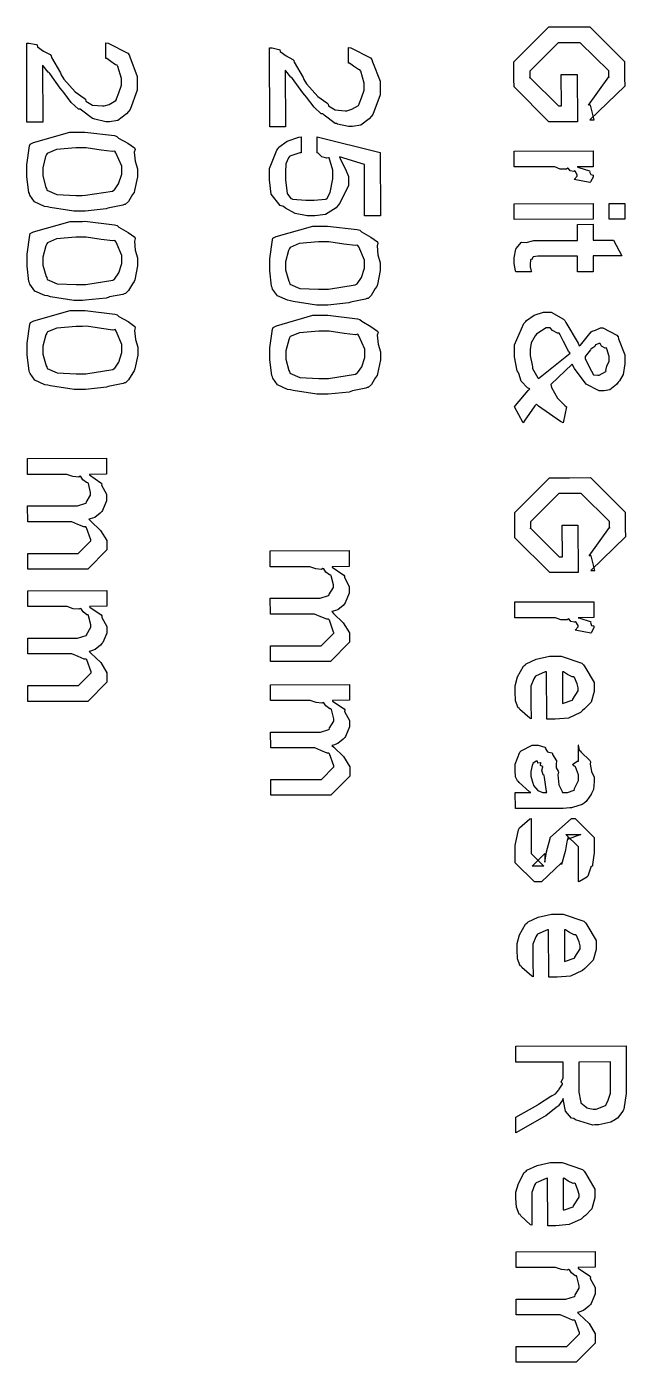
# Model space of a CAD drawing. Extents: x 0.1 to 11.6, y 0.3 to 16.2.
# Drawn here: x 8.93 to 9.457, y 1.512 to 2.686 of the extents above; entities that cross this region are included whole.
import ezdxf

# ---------------------------------------------------------------- set-up
doc = ezdxf.new("R2010")
doc.units = 0
doc.header["$MEASUREMENT"] = 0

msp = doc.modelspace()

# ---------------------------------------------------------------- linework, layer by layer
at = {"color": 0}
for points in [[(9.39963, 2.64404), (9.41351, 2.64404), (9.41374, 2.60238), (9.38878, 2.60238), (9.35818, 2.63297), (9.35796, 2.63971), (9.35796, 2.65511), (9.38857, 2.68571), (9.40614, 2.68571), (9.42458, 2.68593), (9.45518, 2.65533), (9.45518, 2.641), (9.4554, 2.63363), (9.42481, 2.60411), (9.4285, 2.60411), (9.42524, 2.61692), (9.4235, 2.61692), (9.44129, 2.64187), (9.44129, 2.64122), (9.44129, 2.64708), (9.41635, 2.67182), (9.40657, 2.67182), (9.39681, 2.67182), (9.37185, 2.64686), (9.37185, 2.64079), (9.37185, 2.64122), (9.39703, 2.61626), (9.39985, 2.61626), (9.39963, 2.64404)], [(8.94374, 2.60215), (8.92985, 2.60215), (8.92964, 2.6716), (8.93192, 2.6716), (8.93799, 2.67019), (8.93875, 2.66986), (8.93918, 2.66835), (8.94428, 2.66444), (8.95025, 2.6614), (8.95111, 2.66032), (8.95133, 2.65901), (8.95936, 2.64535), (8.96001, 2.64361), (8.96218, 2.63986), (8.97222, 2.62874), (8.98014, 2.6231), (8.98128, 2.62213), (8.98161, 2.6206), (8.98757, 2.61692), (8.99615, 2.61626), (8.99778, 2.61626), (8.99778, 2.61626), (9.00211, 2.61768), (9.00786, 2.62099), (9.00862, 2.6219), (9.00851, 2.62239), (9.01064, 2.62771), (9.01297, 2.63444), (9.01297, 2.63667), (9.01297, 2.64051), (9.00988, 2.6511), (9.00928, 2.65207), (9.00782, 2.6524), (9.00358, 2.65549), (9.00017, 2.65793), (8.99908, 2.65793), (8.99908, 2.67182), (9.00131, 2.67156), (9.0185, 2.66271), (9.01969, 2.66118), (9.02029, 2.65935), (9.02686, 2.64219), (9.02686, 2.63644), (9.02686, 2.63021), (9.02051, 2.61301), (9.01926, 2.61149), (9.01747, 2.60921), (9.00988, 2.60351), (9.00256, 2.60238), (9.00017, 2.60238), (8.99908, 2.60238), (8.98958, 2.60454), (8.98867, 2.60497), (8.98742, 2.60514), (8.97775, 2.61246), (8.97672, 2.61344), (8.97521, 2.61356), (8.96886, 2.61925), (8.96229, 2.62819), (8.96067, 2.62993), (8.95899, 2.63189), (8.94987, 2.64469), (8.94937, 2.64535), (8.9484, 2.64589), (8.94401, 2.65142), (8.94353, 2.65185), (8.94374, 2.60215)], [(9.15712, 2.59799), (9.14324, 2.59799), (9.14301, 2.66743), (9.14529, 2.66743), (9.15136, 2.66601), (9.15213, 2.66569), (9.15256, 2.66417), (9.15767, 2.66026), (9.16363, 2.65722), (9.1645, 2.65614), (9.16471, 2.65483), (9.17275, 2.64117), (9.17339, 2.63943), (9.17557, 2.63568), (9.1856, 2.62457), (9.19353, 2.61892), (9.19467, 2.61794), (9.19499, 2.61643), (9.20096, 2.61274), (9.20953, 2.61208), (9.21115, 2.61208), (9.21115, 2.61208), (9.2155, 2.6135), (9.22125, 2.61681), (9.222, 2.61774), (9.2219, 2.61822), (9.22401, 2.62353), (9.22635, 2.63026), (9.22635, 2.63249), (9.22635, 2.63633), (9.22325, 2.64692), (9.22265, 2.64789), (9.22119, 2.64822), (9.21696, 2.65131), (9.21354, 2.65375), (9.21246, 2.65375), (9.21246, 2.66764), (9.21468, 2.66737), (9.23188, 2.65853), (9.23307, 2.65701), (9.23367, 2.65517), (9.24024, 2.63801), (9.24024, 2.63226), (9.24024, 2.62603), (9.23389, 2.60883), (9.23264, 2.60731), (9.23085, 2.60503), (9.22325, 2.59933), (9.21593, 2.59819), (9.21354, 2.59819), (9.21246, 2.59819), (9.20296, 2.60038), (9.20204, 2.60081), (9.20079, 2.60096), (9.19114, 2.60829), (9.19011, 2.60926), (9.18858, 2.60938), (9.18224, 2.61507), (9.17567, 2.62403), (9.17404, 2.62576), (9.17236, 2.62771), (9.16325, 2.64051), (9.16276, 2.64117), (9.16178, 2.64171), (9.15739, 2.64725), (9.1569, 2.64768), (9.15712, 2.59799)], [(8.9784, 2.59321), (8.98064, 2.59326), (9.00672, 2.59017), (9.009, 2.58951), (9.01047, 2.58806), (9.01867, 2.58344), (9.02453, 2.57932), (9.02485, 2.57801), (9.02419, 2.57574), (9.02496, 2.56787), (9.02701, 2.56104), (9.02701, 2.55871), (9.02701, 2.5541), (9.02447, 2.54189), (9.02399, 2.54025), (9.02257, 2.53842), (9.01899, 2.53233), (9.01628, 2.52974), (9.01531, 2.52962), (9.01411, 2.52903), (9.00239, 2.52681), (9.00097, 2.52636), (8.99946, 2.52576), (8.98096, 2.52382), (8.97863, 2.52376), (8.97097, 2.52376), (8.95031, 2.52701), (8.94803, 2.52767), (8.94536, 2.528), (8.93658, 2.53196), (8.93235, 2.53788), (8.93197, 2.53917), (8.93143, 2.54031), (8.92979, 2.55399), (8.92979, 2.55849), (8.92979, 2.56451), (8.93212, 2.58117), (8.93261, 2.58257), (8.9355, 2.5841), (8.96767, 2.59321), (8.9784, 2.59321)], [(9.17096, 2.58903), (9.17096, 2.57514), (9.16976, 2.57493), (9.16108, 2.57221), (9.16054, 2.57189), (9.15967, 2.57069), (9.1575, 2.56549), (9.15707, 2.55794), (9.15707, 2.55539), (9.15707, 2.55138), (9.15853, 2.53933), (9.16194, 2.53478), (9.16292, 2.53456), (9.16342, 2.53429), (9.17492, 2.53347), (9.17876, 2.53347), (9.1824, 2.53347), (9.19239, 2.5344), (9.19331, 2.53456), (9.19347, 2.53461), (9.19629, 2.54026), (9.19874, 2.55214), (9.19874, 2.55604), (9.19874, 2.55974), (9.19547, 2.57053), (9.19482, 2.57081), (9.19357, 2.57036), (9.18907, 2.5715), (9.18582, 2.57471), (9.18485, 2.57514), (9.18485, 2.58903), (9.2404, 2.57536), (9.24061, 2.51981), (9.22672, 2.51981), (9.22651, 2.56494), (9.20458, 2.57146), (9.2054, 2.56913), (9.20985, 2.56082), (9.21263, 2.55431), (9.21263, 2.55214), (9.21263, 2.54639), (9.20503, 2.53071), (9.2035, 2.52914), (9.20156, 2.52675), (9.19239, 2.52078), (9.18294, 2.51958), (9.17985, 2.51958), (9.17626, 2.51958), (9.16569, 2.52171), (9.15728, 2.52647), (9.15554, 2.52783), (9.15246, 2.52886), (9.14469, 2.53885), (9.14318, 2.55126), (9.14318, 2.55539), (9.14318, 2.56125), (9.14947, 2.57731), (9.15076, 2.57883), (9.15136, 2.58003), (9.15864, 2.58539), (9.16883, 2.58882), (9.17096, 2.58903)], [(8.9784, 2.57932), (8.97271, 2.57932), (8.95579, 2.57786), (8.94769, 2.57443), (8.94715, 2.57346), (8.94629, 2.57178), (8.94368, 2.56185), (8.94368, 2.55849), (8.94368, 2.55479), (8.94656, 2.54471), (8.94715, 2.54372), (8.94743, 2.54221), (8.95622, 2.53842), (8.97282, 2.53765), (8.9784, 2.53765), (8.98133, 2.53771), (9.00504, 2.5415), (9.00618, 2.54221), (9.00672, 2.54254), (9.01047, 2.5479), (9.01313, 2.55621), (9.01313, 2.55892), (9.01313, 2.56332), (9.00803, 2.57503), (9.00706, 2.5765), (9.0051, 2.57611), (8.99501, 2.57736), (8.98188, 2.57937), (8.9784, 2.57932)], [(9.35812, 2.5765), (9.42757, 2.57671), (9.42757, 2.56282), (9.41368, 2.56261), (9.4151, 2.56228), (9.42432, 2.55925), (9.42475, 2.55892), (9.42449, 2.55838), (9.42546, 2.55587), (9.42757, 2.55539), (9.42757, 2.55524), (9.42757, 2.55365), (9.42518, 2.54949), (9.42475, 2.54893), (9.41108, 2.55154), (9.41108, 2.55154), (9.41368, 2.55464), (9.41368, 2.55567), (9.41368, 2.55567), (9.41183, 2.55892), (9.41151, 2.55914), (9.41064, 2.55876), (9.40739, 2.55925), (9.40599, 2.56142), (9.40543, 2.56153), (9.40408, 2.56071), (9.39849, 2.56076), (9.39393, 2.56261), (9.39242, 2.56261), (9.35812, 2.56261), (9.35812, 2.5765)], [(9.35824, 2.53033), (9.42768, 2.53054), (9.42768, 2.51665), (9.35824, 2.51644), (9.35824, 2.53033)], [(9.44157, 2.53054), (9.45546, 2.53054), (9.45546, 2.51665), (9.44157, 2.51665), (9.44157, 2.53054)], [(8.97857, 2.51481), (8.98079, 2.51486), (9.00689, 2.51178), (9.00917, 2.51112), (9.01064, 2.50965), (9.01883, 2.50504), (9.02468, 2.50092), (9.02501, 2.49963), (9.02436, 2.49735), (9.02513, 2.48947), (9.02718, 2.48264), (9.02718, 2.48031), (9.02718, 2.47569), (9.02464, 2.46349), (9.02414, 2.46186), (9.02274, 2.46001), (9.01915, 2.45394), (9.01644, 2.45133), (9.01546, 2.45122), (9.01426, 2.45063), (9.00256, 2.4484), (9.00114, 2.44797), (8.99963, 2.44737), (8.98112, 2.44542), (8.97879, 2.44536), (8.97114, 2.44536), (8.95047, 2.44862), (8.94819, 2.44928), (8.94553, 2.4496), (8.93674, 2.45356), (8.93251, 2.45947), (8.93212, 2.46078), (8.93158, 2.46192), (8.92996, 2.47558), (8.92996, 2.48008), (8.92996, 2.48611), (8.93229, 2.50276), (8.93278, 2.50418), (8.93565, 2.50569), (8.96783, 2.51481), (8.97857, 2.51481)], [(8.97857, 2.50092), (8.97288, 2.50092), (8.95594, 2.49946), (8.94786, 2.49604), (8.94732, 2.49507), (8.94646, 2.49337), (8.94385, 2.48344), (8.94385, 2.48008), (8.94385, 2.4764), (8.94672, 2.46631), (8.94732, 2.46533), (8.9476, 2.46381), (8.95638, 2.46001), (8.97299, 2.45925), (8.97857, 2.45925), (8.9815, 2.45931), (9.00521, 2.46311), (9.00635, 2.46382), (9.00689, 2.46414), (9.01064, 2.46951), (9.01329, 2.47781), (9.01329, 2.48053), (9.01329, 2.48492), (9.00819, 2.49664), (9.00722, 2.4981), (9.00526, 2.49772), (8.99517, 2.49897), (8.98204, 2.50097), (8.97857, 2.50092)], [(9.19189, 2.51064), (9.19412, 2.51069), (9.22021, 2.5076), (9.2225, 2.50694), (9.22396, 2.50549), (9.23215, 2.50088), (9.23801, 2.49675), (9.23833, 2.49544), (9.23768, 2.49317), (9.23844, 2.48529), (9.2405, 2.47846), (9.2405, 2.47613), (9.2405, 2.47151), (9.23796, 2.45931), (9.23747, 2.45768), (9.23606, 2.45583), (9.23247, 2.44976), (9.22976, 2.44715), (9.22879, 2.44706), (9.2276, 2.44646), (9.21588, 2.44422), (9.21446, 2.44379), (9.21294, 2.44319), (9.19444, 2.44125), (9.19211, 2.44119), (9.18446, 2.44119), (9.16379, 2.44444), (9.16151, 2.4451), (9.15886, 2.44542), (9.15007, 2.44939), (9.14583, 2.45529), (9.14546, 2.4566), (9.14492, 2.45774), (9.14328, 2.47142), (9.14328, 2.47592), (9.14328, 2.48193), (9.14561, 2.49858), (9.14611, 2.5), (9.14899, 2.50151), (9.18115, 2.51064), (9.19189, 2.51064)], [(9.37349, 2.47032), (9.3596, 2.47032), (9.35926, 2.47125), (9.35829, 2.47792), (9.35829, 2.48008), (9.35829, 2.48286), (9.35969, 2.4905), (9.36003, 2.49115), (9.36019, 2.49121), (9.36447, 2.49631), (9.36501, 2.49658), (9.36501, 2.49658), (9.36882, 2.49621), (9.37537, 2.4981), (9.37761, 2.4981), (9.41385, 2.4981), (9.41385, 2.51199), (9.42774, 2.51221), (9.42774, 2.49832), (9.44553, 2.49832), (9.4529, 2.48443), (9.42774, 2.48443), (9.42774, 2.47054), (9.41385, 2.47032), (9.41385, 2.48421), (9.38021, 2.48421), (9.37885, 2.48421), (9.375, 2.48367), (9.37478, 2.48356), (9.37457, 2.48292), (9.37338, 2.4809), (9.37283, 2.48118), (9.37283, 2.48118), (9.37267, 2.48053), (9.37218, 2.47743), (9.37218, 2.4764), (9.37218, 2.47487), (9.37326, 2.47097), (9.37349, 2.47032)], [(9.19189, 2.49675), (9.18619, 2.49675), (9.16928, 2.49528), (9.16119, 2.49186), (9.16064, 2.49089), (9.15978, 2.48921), (9.15717, 2.47928), (9.15717, 2.47592), (9.15717, 2.47222), (9.16004, 2.46212), (9.16064, 2.46115), (9.16092, 2.45964), (9.16971, 2.45583), (9.18631, 2.45508), (9.19189, 2.45508), (9.19482, 2.45512), (9.21853, 2.45893), (9.21967, 2.45964), (9.22021, 2.45996), (9.22396, 2.46533), (9.22661, 2.47364), (9.22661, 2.47635), (9.22661, 2.48074), (9.22151, 2.49246), (9.22054, 2.49392), (9.21858, 2.49354), (9.2085, 2.49479), (9.19536, 2.49681), (9.19189, 2.49675)], [(8.97868, 2.43642), (8.9809, 2.43647), (9.007, 2.43338), (9.00928, 2.43272), (9.01075, 2.43126), (9.01893, 2.42665), (9.02479, 2.42253), (9.02513, 2.42122), (9.02447, 2.41894), (9.02524, 2.41108), (9.02729, 2.40424), (9.02729, 2.4019), (9.02729, 2.39729), (9.02474, 2.38508), (9.02425, 2.38346), (9.02285, 2.38161), (9.01926, 2.37554), (9.01656, 2.37293), (9.01557, 2.37283), (9.01437, 2.37224), (9.00267, 2.37), (9.00125, 2.36957), (8.99974, 2.36897), (8.98124, 2.36703), (8.9789, 2.36697), (8.97125, 2.36697), (8.95057, 2.37022), (8.94829, 2.37088), (8.94564, 2.37119), (8.93685, 2.37517), (8.93262, 2.38107), (8.93224, 2.38238), (8.93169, 2.38351), (8.93007, 2.39719), (8.93007, 2.40169), (8.93007, 2.40771), (8.9324, 2.42437), (8.93289, 2.42578), (8.93576, 2.42731), (8.96794, 2.43642), (8.97868, 2.43642)], [(9.19206, 2.43224), (9.19428, 2.43229), (9.22038, 2.42919), (9.22265, 2.42854), (9.22413, 2.42708), (9.23232, 2.42247), (9.23817, 2.41835), (9.2385, 2.41704), (9.23785, 2.41476), (9.23861, 2.4069), (9.24067, 2.40007), (9.24067, 2.39774), (9.24067, 2.39312), (9.23813, 2.38092), (9.23763, 2.37928), (9.23622, 2.37744), (9.23264, 2.37136), (9.22993, 2.36876), (9.22894, 2.36865), (9.22775, 2.36806), (9.21604, 2.36583), (9.21463, 2.3654), (9.21311, 2.36479), (9.19461, 2.36285), (9.19228, 2.36279), (9.18463, 2.36279), (9.16396, 2.36604), (9.16168, 2.36669), (9.15901, 2.36703), (9.15022, 2.37099), (9.146, 2.3769), (9.14561, 2.37819), (9.14507, 2.37933), (9.14344, 2.39301), (9.14344, 2.39751), (9.14344, 2.40354), (9.14578, 2.42019), (9.14626, 2.4216), (9.14914, 2.42312), (9.18132, 2.43224), (9.19206, 2.43224)], [(9.37207, 2.36751), (9.36979, 2.36849), (9.36426, 2.37435), (9.36219, 2.38097), (9.36165, 2.38226), (9.36083, 2.3834), (9.3584, 2.39561), (9.3584, 2.39962), (9.3584, 2.40642), (9.36669, 2.42512), (9.36838, 2.42676), (9.36892, 2.42768), (9.37576, 2.43229), (9.3839, 2.435), (9.38661, 2.435), (9.39063, 2.435), (9.40147, 2.42887), (9.40267, 2.42763), (9.40364, 2.42583), (9.41456, 2.40776), (9.41547, 2.40528), (9.4165, 2.40593), (9.426, 2.41775), (9.42676, 2.41829), (9.42676, 2.41829), (9.42958, 2.41921), (9.43397, 2.42133), (9.43544, 2.42133), (9.43614, 2.42133), (9.44851, 2.41467), (9.44954, 2.41331), (9.44987, 2.41146), (9.45562, 2.3974), (9.45562, 2.39268), (9.45562, 2.3896), (9.45415, 2.38026), (9.45074, 2.37463), (9.44976, 2.37337), (9.44819, 2.37153), (9.44239, 2.36675), (9.43733, 2.36578), (9.43565, 2.36578), (9.43278, 2.36578), (9.42139, 2.37169), (9.41135, 2.38553), (9.40918, 2.38943), (9.39031, 2.37142), (9.39089, 2.36882), (9.39615, 2.35938), (9.40283, 2.35286), (9.40419, 2.35167), (9.40136, 2.33778), (9.39903, 2.33882), (9.37961, 2.35238), (9.37793, 2.35406), (9.37631, 2.35269), (9.36697, 2.33931), (9.36621, 2.33778), (9.35861, 2.35167), (9.35932, 2.35297), (9.37056, 2.36615), (9.37207, 2.36751)], [(8.97868, 2.42253), (8.97299, 2.42253), (8.95606, 2.42106), (8.94797, 2.41764), (8.94743, 2.41667), (8.94656, 2.41499), (8.94396, 2.40506), (8.94396, 2.40169), (8.94396, 2.398), (8.94683, 2.38792), (8.94743, 2.38693), (8.94769, 2.38542), (8.95649, 2.38163), (8.9731, 2.38086), (8.97868, 2.38086), (8.98161, 2.38092), (9.00532, 2.38471), (9.00646, 2.38542), (9.007, 2.38574), (9.01074, 2.39111), (9.0134, 2.39942), (9.0134, 2.40213), (9.0134, 2.40651), (9.00831, 2.41824), (9.00732, 2.41971), (9.00538, 2.41932), (8.99528, 2.42057), (8.98215, 2.42258), (8.97868, 2.42253)], [(9.37967, 2.37663), (9.40744, 2.39899), (9.40593, 2.40071), (9.40142, 2.40924), (9.39843, 2.41579), (9.39768, 2.41656), (9.39621, 2.41656), (9.39188, 2.41883), (9.38971, 2.42111), (9.389, 2.42111), (9.38624, 2.42111), (9.3789, 2.41661), (9.37793, 2.41569), (9.37651, 2.41411), (9.37299, 2.4081), (9.37229, 2.40224), (9.37229, 2.40028), (9.37229, 2.39703), (9.37392, 2.3884), (9.37424, 2.38726), (9.3744, 2.38553), (9.37913, 2.37728), (9.37967, 2.37663)], [(9.19206, 2.41835), (9.18636, 2.41835), (9.16943, 2.41689), (9.16135, 2.41347), (9.16081, 2.41249), (9.15994, 2.41081), (9.15733, 2.40088), (9.15733, 2.39751), (9.15733, 2.39382), (9.16021, 2.38374), (9.16081, 2.38275), (9.16108, 2.38124), (9.16988, 2.37744), (9.18647, 2.37668), (9.19206, 2.37668), (9.19499, 2.37674), (9.21869, 2.38053), (9.21983, 2.38124), (9.22038, 2.38156), (9.22413, 2.38693), (9.22678, 2.39524), (9.22678, 2.39794), (9.22678, 2.40235), (9.22168, 2.41406), (9.22071, 2.41553), (9.21875, 2.41514), (9.20865, 2.41639), (9.19553, 2.4184), (9.19206, 2.41835)], [(9.42046, 2.39594), (9.42051, 2.39404), (9.42632, 2.38325), (9.42676, 2.38271), (9.42654, 2.38249), (9.42806, 2.38004), (9.43164, 2.37967), (9.43283, 2.37967), (9.43306, 2.37967), (9.43869, 2.38292), (9.43913, 2.38357), (9.43875, 2.38379), (9.43961, 2.38747), (9.44174, 2.39187), (9.44174, 2.39333), (9.44174, 2.39589), (9.43956, 2.40289), (9.43913, 2.40354), (9.43815, 2.40343), (9.435, 2.40522), (9.43371, 2.40744), (9.43326, 2.40744), (9.43251, 2.40744), (9.4299, 2.40636), (9.42958, 2.40614), (9.4291, 2.40489), (9.42563, 2.4025), (9.42524, 2.40201), (9.42046, 2.39594)], [(8.93028, 2.30632), (8.99972, 2.30653), (8.99972, 2.29264), (8.98475, 2.29243), (8.98481, 2.29189), (8.9949, 2.28504), (8.99561, 2.28418), (8.99544, 2.28288), (8.99972, 2.2749), (8.99972, 2.27225), (8.99972, 2.26915), (8.99625, 2.26068), (8.99561, 2.25987), (8.99425, 2.2584), (8.98958, 2.25456), (8.98551, 2.25325), (8.98432, 2.25293), (8.98589, 2.25142), (8.99447, 2.24317), (8.99994, 2.23421), (8.99994, 2.23122), (8.99994, 2.22601), (8.98324, 2.2091), (8.97715, 2.2091), (8.9305, 2.2091), (8.9305, 2.22299), (8.97043, 2.22299), (8.97499, 2.22299), (8.98606, 2.23406), (8.98606, 2.23469), (8.986, 2.23492), (8.98226, 2.24544), (8.9815, 2.24621), (8.97999, 2.24621), (8.97461, 2.24849), (8.96918, 2.25076), (8.96739, 2.25076), (8.9305, 2.25076), (8.93028, 2.26465), (8.97151, 2.26465), (8.97418, 2.26465), (8.98156, 2.26704), (8.98215, 2.26747), (8.98188, 2.26768), (8.98583, 2.27419), (8.98583, 2.27636), (8.98583, 2.27636), (8.98383, 2.28439), (8.98346, 2.28504), (8.98232, 2.28515), (8.97906, 2.28765), (8.97726, 2.29042), (8.97651, 2.29069), (8.97537, 2.28999), (8.97032, 2.29053), (8.96501, 2.29243), (8.96328, 2.29243), (8.93029, 2.29243), (8.93028, 2.30632)], [(9.40033, 2.24783), (9.41422, 2.24783), (9.41444, 2.20617), (9.38949, 2.20617), (9.35889, 2.23676), (9.35867, 2.24349), (9.35867, 2.2589), (9.38926, 2.2895), (9.40685, 2.2895), (9.42529, 2.28971), (9.45589, 2.25911), (9.45589, 2.24479), (9.45611, 2.23742), (9.42551, 2.2079), (9.42919, 2.2079), (9.42594, 2.22071), (9.42421, 2.22071), (9.442, 2.24567), (9.442, 2.24501), (9.442, 2.25086), (9.41704, 2.27561), (9.40728, 2.27561), (9.39751, 2.27561), (9.37256, 2.25065), (9.37256, 2.24457), (9.37256, 2.24501), (9.39774, 2.22006), (9.40056, 2.22006), (9.40033, 2.24783)], [(9.14378, 2.22515), (9.21322, 2.22538), (9.21322, 2.21149), (9.19824, 2.21126), (9.19829, 2.21072), (9.20839, 2.20389), (9.2091, 2.20301), (9.20893, 2.20171), (9.21322, 2.19374), (9.21322, 2.19108), (9.21322, 2.18799), (9.20975, 2.17953), (9.2091, 2.17871), (9.20774, 2.17725), (9.20307, 2.17339), (9.199, 2.1721), (9.19781, 2.17176), (9.19937, 2.17025), (9.20796, 2.162), (9.21343, 2.15306), (9.21343, 2.15007), (9.21343, 2.14486), (9.19672, 2.12793), (9.19065, 2.12793), (9.14399, 2.12793), (9.14399, 2.14182), (9.18392, 2.14182), (9.18847, 2.14182), (9.19954, 2.15289), (9.19954, 2.15354), (9.19949, 2.15375), (9.19575, 2.16428), (9.19499, 2.16504), (9.19347, 2.16504), (9.1881, 2.16732), (9.18267, 2.1696), (9.18088, 2.1696), (9.14399, 2.1696), (9.14378, 2.18349), (9.185, 2.18349), (9.18767, 2.18349), (9.19504, 2.18587), (9.19564, 2.18631), (9.19536, 2.18653), (9.19933, 2.19303), (9.19933, 2.19521), (9.19933, 2.19521), (9.19732, 2.20324), (9.19694, 2.20389), (9.19581, 2.204), (9.19254, 2.20649), (9.19075, 2.20925), (9.19, 2.20953), (9.18886, 2.20882), (9.18381, 2.20936), (9.1785, 2.21126), (9.17676, 2.21126), (9.14378, 2.21126), (9.14378, 2.22515)], [(8.9305, 2.1901), (8.99994, 2.19032), (8.99994, 2.17643), (8.98497, 2.17621), (8.98503, 2.17567), (8.99511, 2.16883), (8.99582, 2.16797), (8.99567, 2.16667), (8.99994, 2.15869), (8.99994, 2.15603), (8.99994, 2.15294), (8.99647, 2.14447), (8.99582, 2.14367), (8.99447, 2.14219), (8.98981, 2.13835), (8.98574, 2.13704), (8.98454, 2.13672), (8.98611, 2.13519), (8.99468, 2.12696), (9.00017, 2.118), (9.00017, 2.11501), (9.00017, 2.10981), (8.98346, 2.09289), (8.97737, 2.09289), (8.93072, 2.09289), (8.93072, 2.10676), (8.97065, 2.10676), (8.97521, 2.10676), (8.98628, 2.11783), (8.98628, 2.11849), (8.98622, 2.11871), (8.98247, 2.12924), (8.98172, 2.12999), (8.98019, 2.12999), (8.97483, 2.13226), (8.9694, 2.13454), (8.96761, 2.13454), (8.93072, 2.13454), (8.9305, 2.14843), (8.97174, 2.14844), (8.97439, 2.14843), (8.98178, 2.15082), (8.98236, 2.15126), (8.9821, 2.15147), (8.98606, 2.15799), (8.98606, 2.16015), (8.98606, 2.16015), (8.98406, 2.16818), (8.98367, 2.16883), (8.98253, 2.16894), (8.97928, 2.17144), (8.97749, 2.17421), (8.97672, 2.17449), (8.97558, 2.17378), (8.97054, 2.17432), (8.96522, 2.17622), (8.96349, 2.17622), (8.9305, 2.17621), (8.9305, 2.1901)], [(9.35883, 2.18028), (9.42828, 2.1805), (9.42828, 2.16661), (9.41439, 2.16639), (9.41581, 2.16607), (9.42503, 2.16303), (9.42546, 2.16271), (9.42518, 2.16217), (9.42617, 2.15967), (9.42828, 2.15918), (9.42828, 2.15901), (9.42828, 2.15744), (9.42589, 2.15326), (9.42546, 2.15272), (9.41178, 2.15533), (9.41178, 2.15533), (9.41439, 2.15842), (9.41439, 2.15944), (9.41439, 2.15944), (9.41254, 2.16271), (9.41222, 2.16292), (9.41135, 2.16254), (9.4081, 2.16303), (9.40668, 2.16521), (9.40614, 2.16531), (9.40479, 2.1645), (9.39919, 2.16456), (9.39464, 2.16639), (9.39312, 2.16639), (9.35883, 2.16639), (9.35883, 2.18028)], [(9.37283, 2.09104), (9.37304, 2.07758), (9.3719, 2.07796), (9.36328, 2.08578), (9.36263, 2.08692), (9.36171, 2.08724), (9.35938, 2.09338), (9.35894, 2.1014), (9.35894, 2.10406), (9.35894, 2.10667), (9.36111, 2.11436), (9.36632, 2.12381), (9.36783, 2.12511), (9.3686, 2.12588), (9.37756, 2.13004), (9.38911, 2.13271), (9.39301, 2.13271), (9.39953, 2.13271), (9.41754, 2.12642), (9.41906, 2.12511), (9.42019, 2.12332), (9.42839, 2.10938), (9.42839, 2.10471), (9.42839, 2.10157), (9.42583, 2.09212), (9.42003, 2.08626), (9.4184, 2.08496), (9.41639, 2.083), (9.40582, 2.07813), (9.3941, 2.07715), (9.39019, 2.07715), (9.38937, 2.07715), (9.38753, 2.07715), (9.38693, 2.07715), (9.38672, 2.11882), (9.38558, 2.11876), (9.3769, 2.11496), (9.37631, 2.11425), (9.37543, 2.11279), (9.37283, 2.10628), (9.37283, 2.10406), (9.37283, 2.1021), (9.37283, 2.09771), (9.37283, 2.09625), (9.37283, 2.09494), (9.37283, 2.09201), (9.37283, 2.09104)], [(9.40061, 2.11882), (9.40061, 2.09104), (9.40158, 2.09114), (9.40918, 2.09386), (9.40972, 2.09429), (9.40972, 2.09467), (9.4145, 2.10221), (9.4145, 2.10471), (9.4145, 2.10471), (9.41351, 2.1084), (9.41124, 2.11382), (9.4106, 2.11447), (9.40924, 2.11436), (9.40494, 2.11637), (9.40164, 2.11876), (9.40061, 2.11882)], [(9.14399, 2.10753), (9.21343, 2.10775), (9.21343, 2.09386), (9.19846, 2.09364), (9.19851, 2.0931), (9.20861, 2.08626), (9.20931, 2.08539), (9.20915, 2.0841), (9.21343, 2.07611), (9.21343, 2.07346), (9.21343, 2.07036), (9.20996, 2.0619), (9.20931, 2.06108), (9.20796, 2.05963), (9.20329, 2.05576), (9.19922, 2.05447), (9.19803, 2.05414), (9.1996, 2.05263), (9.20817, 2.04438), (9.21365, 2.03543), (9.21365, 2.03244), (9.21365, 2.02724), (9.19694, 2.01031), (9.19086, 2.01031), (9.14421, 2.01031), (9.14421, 2.02419), (9.18414, 2.02419), (9.18869, 2.02419), (9.19976, 2.03526), (9.19976, 2.03592), (9.19971, 2.03614), (9.19596, 2.04665), (9.19521, 2.04742), (9.19368, 2.04742), (9.18832, 2.04969), (9.18289, 2.05197), (9.1811, 2.05197), (9.14421, 2.05197), (9.14399, 2.06586), (9.18522, 2.06586), (9.18787, 2.06586), (9.19526, 2.06825), (9.19586, 2.06868), (9.19558, 2.0689), (9.19954, 2.07542), (9.19954, 2.07758), (9.19954, 2.07758), (9.19754, 2.08561), (9.19715, 2.08626), (9.19601, 2.08637), (9.19276, 2.08886), (9.19097, 2.09164), (9.19021, 2.0919), (9.18907, 2.09119), (9.18403, 2.09174), (9.17871, 2.09364), (9.17697, 2.09364), (9.14399, 2.09364), (9.14399, 2.10753)], [(9.37294, 2.01264), (9.37164, 2.0134), (9.36263, 2.02154), (9.36208, 2.0224), (9.36133, 2.02246), (9.35943, 2.02664), (9.35906, 2.03196), (9.35906, 2.03369), (9.35906, 2.03754), (9.36317, 2.04824), (9.36404, 2.0491), (9.36447, 2.04926), (9.37408, 2.05431), (9.37728, 2.05431), (9.37939, 2.05431), (9.3851, 2.05268), (9.38574, 2.05236), (9.38553, 2.05165), (9.38758, 2.04861), (9.39144, 2.04769), (9.39182, 2.04715), (9.39176, 2.04607), (9.39529, 2.04047), (9.39551, 2.03976), (9.39501, 2.03857), (9.39507, 2.03435), (9.39686, 2.03162), (9.39703, 2.03065), (9.39643, 2.02832), (9.3974, 2.01958), (9.40033, 2.01361), (9.40072, 2.01264), (9.40132, 2.01264), (9.40261, 2.01264), (9.4031, 2.01264), (9.40517, 2.01264), (9.41092, 2.01481), (9.41135, 2.01525), (9.41097, 2.01568), (9.41461, 2.02333), (9.41461, 2.02588), (9.41461, 2.02838), (9.41206, 2.03532), (9.41157, 2.03586), (9.41108, 2.03581), (9.4094, 2.03737), (9.41357, 2.04021), (9.41461, 2.04042), (9.41461, 2.05431), (9.41456, 2.05431), (9.41531, 2.05003), (9.41613, 2.04953), (9.41699, 2.04824), (9.42469, 2.04086), (9.42524, 2.03976), (9.42492, 2.03771), (9.42632, 2.03108), (9.4285, 2.02621), (9.4285, 2.02458), (9.4285, 2.02231), (9.42785, 2.01546), (9.42632, 2.01178), (9.42589, 2.0109), (9.42475, 2.00939), (9.42139, 2.00472), (9.4196, 2.00325), (9.41894, 2.00288), (9.41786, 2.00211), (9.40956, 1.99957), (9.40853, 1.9994), (9.40722, 1.99924), (9.40121, 1.99875), (9.39919, 1.99875), (9.38813, 1.99875), (9.38374, 1.99875), (9.37381, 1.99875), (9.37056, 1.99875), (9.36774, 1.99875), (9.36139, 1.99875), (9.35926, 1.99875), (9.35906, 2.01264), (9.36253, 2.01264), (9.37033, 2.01264), (9.37294, 2.01264)], [(9.38683, 2.01264), (9.38661, 2.01351), (9.38476, 2.02599), (9.38465, 2.02761), (9.38374, 2.02832), (9.38254, 2.03233), (9.38346, 2.03526), (9.38336, 2.03564), (9.38297, 2.03554), (9.38124, 2.03651), (9.38162, 2.0389), (9.3814, 2.03911), (9.38097, 2.03879), (9.37896, 2.03857), (9.37864, 2.04042), (9.37858, 2.04042), (9.37756, 2.04042), (9.37472, 2.03825), (9.37446, 2.03782), (9.37408, 2.0364), (9.37294, 2.03131), (9.37294, 2.02957), (9.37294, 2.02724), (9.37457, 2.02094), (9.37489, 2.02024), (9.37506, 2.01893), (9.37901, 2.01449), (9.37944, 2.01417), (9.37944, 2.01417), (9.38351, 2.01264), (9.38488, 2.01264), (9.38683, 2.01264)], [(9.3731, 1.98981), (9.3731, 1.97592), (9.3731, 1.97482), (9.3731, 1.97239), (9.3731, 1.97157), (9.3731, 1.96897), (9.3731, 1.96311), (9.3731, 1.96115), (9.3731, 1.95919), (9.38417, 1.94814), (9.38004, 1.94814), (9.37397, 1.94814), (9.38504, 1.95921), (9.38504, 1.95161), (9.38656, 1.9605), (9.38981, 1.97244), (9.38981, 1.9731), (9.40847, 1.98981), (9.41194, 1.98981), (9.42865, 1.97331), (9.42865, 1.96332), (9.42865, 1.95958), (9.42719, 1.94943), (9.42692, 1.94835), (9.42563, 1.94726), (9.42285, 1.93913), (9.42236, 1.93858), (9.42122, 1.93772), (9.41553, 1.93446), (9.41476, 1.93425), (9.41476, 1.94814), (9.41476, 1.94917), (9.41476, 1.9515), (9.41476, 1.95225), (9.41476, 1.95469), (9.41476, 1.96024), (9.41476, 1.96203), (9.41476, 1.96485), (9.40369, 1.97592), (9.40935, 1.97592), (9.41672, 1.97592), (9.40565, 1.97179), (9.40565, 1.97331), (9.40479, 1.97049), (9.4044, 1.96951), (9.40326, 1.96224), (9.40306, 1.96093), (9.39979, 1.94943), (9.39979, 1.95096), (9.38222, 1.93425), (9.38135, 1.93425), (9.37592, 1.93425), (9.35921, 1.95096), (9.35921, 1.96115), (9.35921, 1.96614), (9.36208, 1.97997), (9.36268, 1.98113), (9.36296, 1.98183), (9.3719, 1.98947), (9.3731, 1.98981)], [(9.37463, 1.86426), (9.37483, 1.85081), (9.37369, 1.85118), (9.36507, 1.859), (9.36442, 1.86014), (9.3635, 1.86046), (9.36117, 1.8666), (9.36074, 1.87463), (9.36074, 1.87728), (9.36074, 1.87989), (9.3629, 1.88758), (9.36811, 1.89703), (9.36962, 1.89833), (9.37039, 1.8991), (9.37935, 1.90326), (9.3909, 1.90593), (9.39481, 1.90593), (9.40132, 1.90593), (9.41932, 1.89964), (9.42085, 1.89833), (9.42199, 1.89654), (9.43018, 1.8826), (9.43018, 1.87793), (9.43018, 1.87478), (9.42763, 1.86535), (9.42182, 1.85949), (9.42019, 1.85818), (9.41818, 1.85624), (9.40761, 1.85135), (9.39589, 1.85038), (9.39199, 1.85038), (9.39117, 1.85038), (9.38932, 1.85038), (9.38872, 1.85038), (9.38851, 1.89204), (9.38737, 1.89199), (9.37869, 1.88818), (9.3781, 1.88749), (9.37722, 1.88601), (9.37463, 1.8795), (9.37463, 1.87728), (9.37463, 1.87532), (9.37463, 1.87093), (9.37463, 1.86947), (9.37463, 1.86817), (9.37463, 1.86524), (9.37463, 1.86426)], [(9.4024, 1.89204), (9.4024, 1.86426), (9.40338, 1.86436), (9.41097, 1.86708), (9.41151, 1.86751), (9.41151, 1.86789), (9.41629, 1.87543), (9.41629, 1.87793), (9.41629, 1.87793), (9.41531, 1.88163), (9.41303, 1.88704), (9.41237, 1.88769), (9.41103, 1.88758), (9.40674, 1.8896), (9.40343, 1.89199), (9.4024, 1.89204)], [(9.35954, 1.78971), (9.45676, 1.78993), (9.45676, 1.75022), (9.45676, 1.74821), (9.4546, 1.73426), (9.45415, 1.73329), (9.45296, 1.73156), (9.449, 1.72646), (9.44569, 1.72456), (9.44461, 1.72396), (9.44331, 1.7231), (9.43272, 1.72049), (9.42919, 1.72049), (9.42736, 1.72043), (9.412, 1.72515), (9.41075, 1.72612), (9.40869, 1.72661), (9.40343, 1.73264), (9.40153, 1.74175), (9.40121, 1.74371), (9.40082, 1.74219), (9.39719, 1.73742), (9.39686, 1.73699), (9.39524, 1.73594), (9.3859, 1.72862), (9.38471, 1.72786), (9.35975, 1.71354), (9.35975, 1.72721), (9.37885, 1.73828), (9.37972, 1.73876), (9.39046, 1.74576), (9.39122, 1.74631), (9.39133, 1.74615), (9.39447, 1.74778), (9.39735, 1.75151), (9.39774, 1.75196), (9.39774, 1.75196), (9.40061, 1.75651), (9.40078, 1.75694), (9.40056, 1.75689), (9.39936, 1.75825), (9.40121, 1.76182), (9.40121, 1.76301), (9.40121, 1.77582), (9.35954, 1.77582), (9.35954, 1.78971)], [(9.4151, 1.77582), (9.4151, 1.75217), (9.4151, 1.7494), (9.4165, 1.74169), (9.41683, 1.7411), (9.41694, 1.73996), (9.42128, 1.73637), (9.42182, 1.73611), (9.42182, 1.73568), (9.42751, 1.73438), (9.42942, 1.73438), (9.43039, 1.73438), (9.43853, 1.73747), (9.43918, 1.73806), (9.43897, 1.73839), (9.44075, 1.7424), (9.44288, 1.74849), (9.44288, 1.74978), (9.44288, 1.77604), (9.4151, 1.77582)], [(9.37358, 1.64583), (9.37381, 1.63237), (9.37267, 1.63275), (9.36404, 1.64057), (9.36339, 1.64171), (9.36247, 1.64204), (9.36014, 1.64817), (9.35969, 1.65619), (9.35969, 1.65886), (9.35969, 1.66146), (9.36187, 1.66917), (9.36708, 1.6786), (9.3686, 1.6799), (9.36936, 1.68067), (9.37831, 1.68483), (9.38986, 1.6875), (9.39378, 1.6875), (9.40028, 1.6875), (9.41829, 1.68121), (9.41982, 1.6799), (9.42096, 1.67811), (9.42914, 1.66417), (9.42914, 1.6595), (9.42914, 1.65636), (9.4266, 1.64692), (9.42079, 1.64106), (9.41917, 1.63976), (9.41715, 1.63781), (9.40657, 1.63292), (9.39486, 1.63194), (9.39094, 1.63194), (9.39014, 1.63194), (9.38829, 1.63194), (9.38769, 1.63194), (9.38747, 1.67361), (9.38633, 1.67356), (9.37765, 1.66976), (9.37706, 1.66906), (9.37619, 1.66758), (9.37358, 1.66108), (9.37358, 1.65885), (9.37358, 1.6569), (9.37358, 1.6525), (9.37358, 1.65104), (9.37358, 1.64974), (9.37358, 1.64681), (9.37358, 1.64583)], [(9.40136, 1.67361), (9.40136, 1.64583), (9.40235, 1.64594), (9.40994, 1.64865), (9.41049, 1.64908), (9.41049, 1.64947), (9.41525, 1.65701), (9.41525, 1.6595), (9.41525, 1.6595), (9.41428, 1.66319), (9.412, 1.66862), (9.41135, 1.66928), (9.41, 1.66917), (9.40571, 1.67117), (9.4024, 1.67356), (9.40136, 1.67361)], [(9.35986, 1.6091), (9.42931, 1.60932), (9.42931, 1.59543), (9.41433, 1.59521), (9.41439, 1.59467), (9.42449, 1.58783), (9.42518, 1.58697), (9.42503, 1.58567), (9.42931, 1.57769), (9.42931, 1.57503), (9.42931, 1.57194), (9.42583, 1.56347), (9.42518, 1.56267), (9.42383, 1.56119), (9.41917, 1.55735), (9.4151, 1.55604), (9.4139, 1.55572), (9.41547, 1.55419), (9.42404, 1.54594), (9.42953, 1.537), (9.42953, 1.53401), (9.42953, 1.52881), (9.41282, 1.51188), (9.40674, 1.51188), (9.36008, 1.51188), (9.36008, 1.52576), (9.40001, 1.52576), (9.40457, 1.52576), (9.41564, 1.53683), (9.41564, 1.53749), (9.41558, 1.53771), (9.41183, 1.54824), (9.41108, 1.54899), (9.40956, 1.54899), (9.40419, 1.55126), (9.39876, 1.55354), (9.39697, 1.55354), (9.36008, 1.55354), (9.35986, 1.56743), (9.4011, 1.56743), (9.40375, 1.56743), (9.41114, 1.56982), (9.41174, 1.57025), (9.41146, 1.57047), (9.41542, 1.57699), (9.41542, 1.57915), (9.41542, 1.57915), (9.41342, 1.58718), (9.41303, 1.58783), (9.41189, 1.58794), (9.40864, 1.59043), (9.40685, 1.59321), (9.40608, 1.59347), (9.40494, 1.59278), (9.3999, 1.59332), (9.39458, 1.59521), (9.39285, 1.59521), (9.35986, 1.59521), (9.35986, 1.6091)]]:
    msp.add_lwpolyline(points, close=True, dxfattribs=at)

doc.saveas('drawing.dxf')
